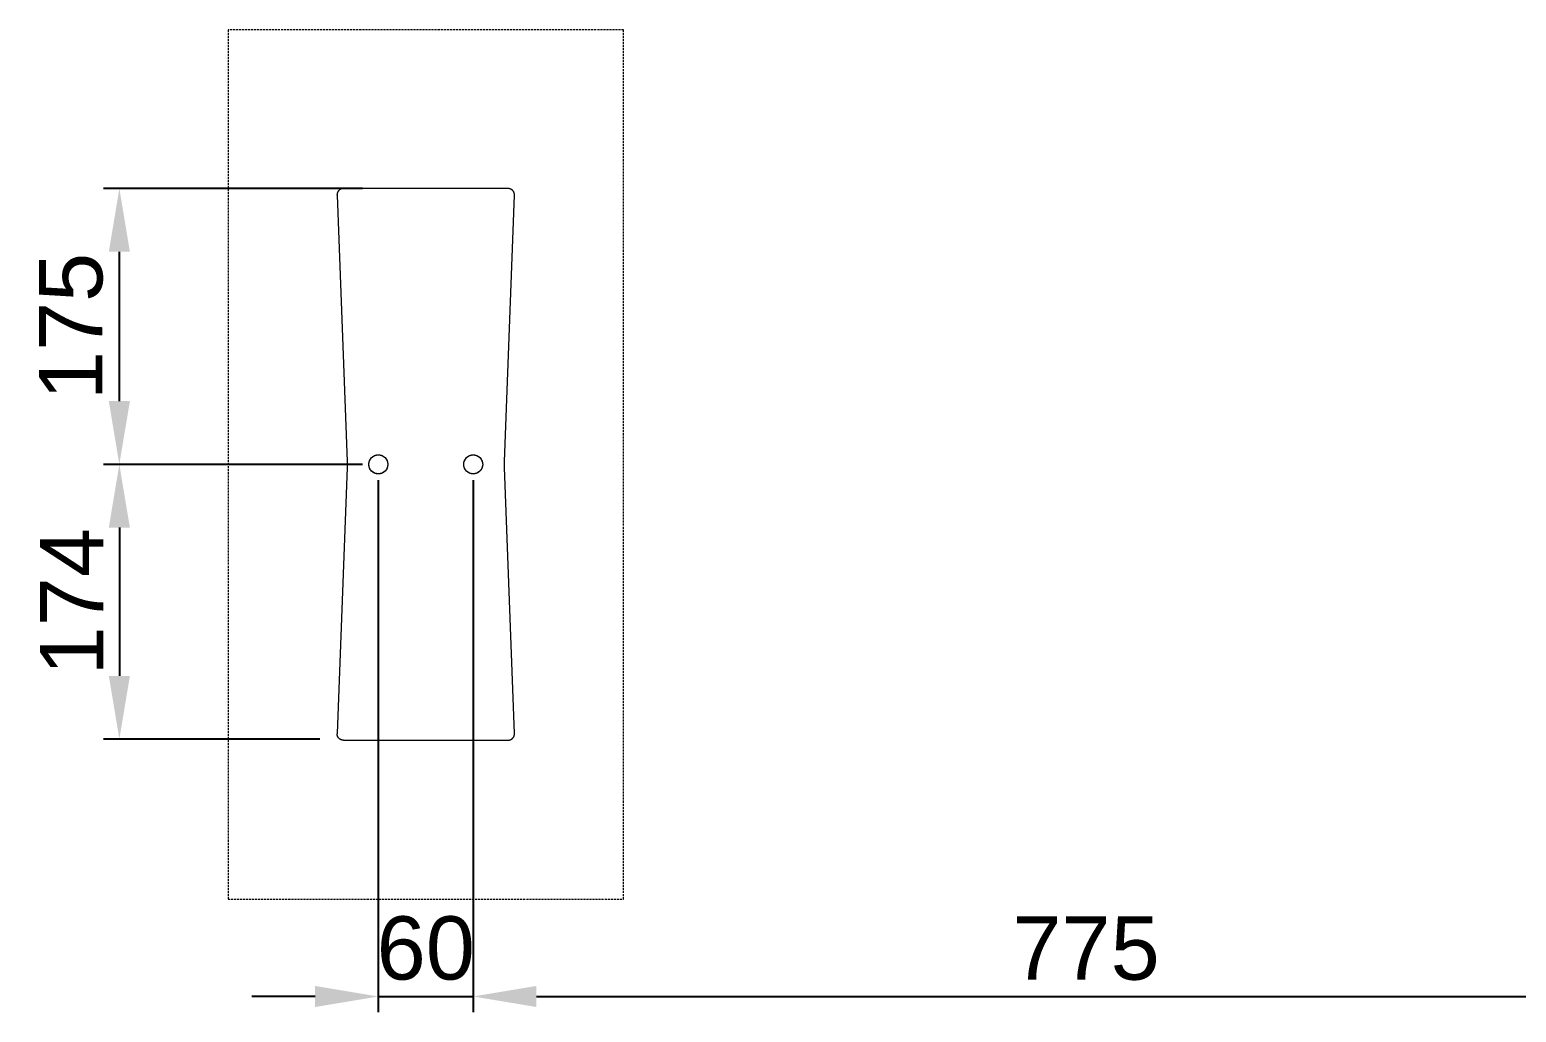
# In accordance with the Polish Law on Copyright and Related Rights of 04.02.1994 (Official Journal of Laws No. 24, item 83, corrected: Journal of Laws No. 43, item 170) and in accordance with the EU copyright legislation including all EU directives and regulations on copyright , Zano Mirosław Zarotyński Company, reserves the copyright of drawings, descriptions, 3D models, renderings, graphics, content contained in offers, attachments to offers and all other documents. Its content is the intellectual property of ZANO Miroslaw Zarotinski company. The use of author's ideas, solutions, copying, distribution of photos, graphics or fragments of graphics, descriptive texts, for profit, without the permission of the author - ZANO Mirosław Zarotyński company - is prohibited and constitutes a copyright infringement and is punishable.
# Model space of a CAD drawing. Header units: millimetres. Extents: x -273 to 4197, y -77 to 2867.
# Drawn here: x -241 to 699, y -77 to 545 of the extents above; entities that cross this region are included whole.
import ezdxf

# ---------------------------------------------------------------- set-up
doc = ezdxf.new("R2010")
doc.units = ezdxf.units.MM
doc.linetypes.add('HIDDEN', pattern=[1.905, 1.27, -0.635])
for name, color, linetype, lineweight in [('ZANO_R', 7, 'Continuous', 0), ('ZANO_R_przerywana', 7, 'HIDDEN', 0), ('ZANO_W', 1, 'Continuous', 0)]:
    doc.layers.add(name, color=color, linetype=linetype, lineweight=lineweight)
doc.styles.add('Arial', font='arial.ttf')
doc.styles.get("Standard").update_dxf_attribs({"font": 'ARIALUNI.TTF'})
doc.dimstyles.new('pl i ang', dxfattribs={"dimtxt": 50, "dimasz": 50, "dimexe": 1.25, "dimexo": 0.625, "dimgap": 10, "dimtad": 1, "dimtoh": 1, "dimtxsty": 'Standard', "dimcen": 2.5, "dimclrd": 1, "dimclre": 1, "dimclrt": 1, "dimadec": 0, "dimazin": 0, "dimtfac": 1, "dimtmove": 0, "dimatfit": 3, "dimfxl": 1, "dimarcsym": 1})

# ---------------------------------------------------------------- blocks, each defined once
blk = doc.blocks.new('*D389')
at = {"layer": 'ZANO_W', "color": 1, "lineweight": -2}
for p, q in [((-20.69, 260.01), (-20.69, -76.65)), ((39.31, 260.01), (39.31, -76.65)), ((-60.69, -66.65), (-100.69, -66.65)), ((-20.69, -66.65), (39.31, -66.65)), ((79.31, -66.65), (119.31, -66.65))]:
    blk.add_line(p, q, dxfattribs=at)
at = {"layer": 'ZANO_W', "color": 1}
for points in [[(-60.69, -73.32), (-60.69, -59.99), (-20.69, -66.65)], [(79.31, -59.99), (79.31, -73.32), (39.31, -66.65)]]:
    blk.add_solid(points, dxfattribs=at)
at = {"layer": 'ZANO_W', "color": 1, "insert": (9.31, -36.23), "char_height": 40, "attachment_point": 5, "style": 'Arial'}
blk.add_mtext('60', dxfattribs=at)
blk = doc.blocks.new('*D390')
at = {"layer": 'ZANO_W', "color": 1, "lineweight": -2}
for p, q in [((39.31, 260.01), (39.31, -76.65)), ((814.31, 260.01), (814.31, -76.65)), ((79.31, -66.65), (774.31, -66.65))]:
    blk.add_line(p, q, dxfattribs=at)
at = {"layer": 'ZANO_W', "color": 1}
for points in [[(79.31, -59.99), (79.31, -73.32), (39.31, -66.65)], [(774.31, -73.32), (774.31, -59.99), (814.31, -66.65)]]:
    blk.add_solid(points, dxfattribs=at)
at = {"layer": 'ZANO_W', "color": 1, "insert": (426.81, -36.31), "char_height": 40, "attachment_point": 5, "style": 'Arial'}
blk.add_mtext('775', dxfattribs=at)
blk = doc.blocks.new('*D394')
at = {"layer": 'ZANO_W', "color": 1, "lineweight": -2}
for p, q in [((-30.69, 270.01), (-194.44, 270.01)), ((-184.44, 230.01), (-184.44, 136.21)), ((-57.61, 96.21), (-194.44, 96.21))]:
    blk.add_line(p, q, dxfattribs=at)
at = {"layer": 'ZANO_W', "color": 1}
for points in [[(-177.77, 230.01), (-191.1, 230.01), (-184.44, 270.01)], [(-191.1, 136.21), (-177.77, 136.21), (-184.44, 96.21)]]:
    blk.add_solid(points, dxfattribs=at)
at = {"layer": 'ZANO_W', "color": 1, "insert": (-214.52, 183.11), "char_height": 40, "attachment_point": 5, "rotation": 90, "style": 'Arial'}
blk.add_mtext('174', dxfattribs=at)
blk = doc.blocks.new('*D395')
at = {"layer": 'ZANO_W', "color": 1, "lineweight": -2}
for p, q in [((-30.69, 444.51), (-194.44, 444.51)), ((-184.44, 310.01), (-184.44, 404.51)), ((-30.69, 270.01), (-194.44, 270.01))]:
    blk.add_line(p, q, dxfattribs=at)
at = {"layer": 'ZANO_W', "color": 1}
for points in [[(-177.77, 404.51), (-191.1, 404.51), (-184.44, 444.51)], [(-191.1, 310.01), (-177.77, 310.01), (-184.44, 270.01)]]:
    blk.add_solid(points, dxfattribs=at)
at = {"layer": 'ZANO_W', "color": 1, "insert": (-214.86, 357.26), "char_height": 40, "attachment_point": 5, "rotation": 90, "style": 'Arial'}
blk.add_mtext('175', dxfattribs=at)

msp = doc.modelspace()

# ---------------------------------------------------------------- linework, layer by layer
at = {"layer": 'ZANO_R'}
for p, q in [((-46.56, 441.85), (-46.6, 441.72)), ((-46.51, 441.98), (-46.56, 441.85)), ((-46.46, 442.11), (-46.51, 441.98)), ((-46.4, 442.23), (-46.46, 442.11)), ((-46.34, 442.35), (-46.4, 442.23)), ((-46.27, 442.47), (-46.34, 442.35)), ((-46.21, 442.59), (-46.27, 442.47)), ((-46.13, 442.71), (-46.21, 442.59)), ((-46.06, 442.82), (-46.13, 442.71)), ((-45.97, 442.93), (-46.06, 442.82)), ((-45.89, 443.04), (-45.97, 442.93)), ((-45.8, 443.14), (-45.89, 443.04)), ((-45.71, 443.24), (-45.8, 443.14)), ((-45.62, 443.34), (-45.71, 443.24)), ((-45.52, 443.44), (-45.62, 443.34)), ((-45.42, 443.53), (-45.52, 443.44)), ((-45.31, 443.62), (-45.42, 443.53)), ((-45.2, 443.7), (-45.31, 443.62)), ((-45.09, 443.78), (-45.2, 443.7)), ((-44.98, 443.86), (-45.09, 443.78)), ((-44.87, 443.93), (-44.98, 443.86)), ((-44.75, 444), (-44.87, 443.93)), ((-44.63, 444.06), (-44.75, 444)), ((-44.51, 444.13), (-44.63, 444.06)), ((-44.38, 444.18), (-44.51, 444.13)), ((-44.25, 444.23), (-44.38, 444.18)), ((-44.13, 444.28), (-44.25, 444.23)), ((-44, 444.33), (-44.13, 444.28)), ((-43.87, 444.36), (-44, 444.33)), ((-43.73, 444.4), (-43.87, 444.36)), ((-43.6, 444.43), (-43.73, 444.4)), ((-43.47, 444.46), (-43.6, 444.43)), ((-43.33, 444.48), (-43.47, 444.46)), ((-43.2, 444.49), (-43.33, 444.48)), ((-43.06, 444.5), (-43.2, 444.49)), ((-42.92, 444.51), (-43.06, 444.5)), ((-42.79, 444.51), (-42.92, 444.51)), ((61.41, 444.51), (-42.79, 444.51)), ((61.54, 444.51), (61.41, 444.51)), ((61.68, 444.5), (61.54, 444.51)), ((61.82, 444.49), (61.68, 444.5)), ((61.95, 444.48), (61.82, 444.49)), ((62.09, 444.45), (61.95, 444.48)), ((62.22, 444.43), (62.09, 444.45)), ((62.36, 444.4), (62.22, 444.43)), ((62.49, 444.36), (62.36, 444.4)), ((62.62, 444.32), (62.49, 444.36)), ((62.75, 444.28), (62.62, 444.32)), ((62.88, 444.23), (62.75, 444.28)), ((63, 444.18), (62.88, 444.23)), ((63.13, 444.12), (63, 444.18)), ((63.25, 444.06), (63.13, 444.12)), ((63.37, 444), (63.25, 444.06)), ((63.49, 443.93), (63.37, 444)), ((63.6, 443.86), (63.49, 443.93)), ((63.72, 443.78), (63.6, 443.86)), ((63.83, 443.7), (63.72, 443.78)), ((63.93, 443.61), (63.83, 443.7)), ((64.04, 443.52), (63.93, 443.61)), ((64.14, 443.43), (64.04, 443.52)), ((64.24, 443.34), (64.14, 443.43)), ((64.33, 443.24), (64.24, 443.34)), ((64.43, 443.14), (64.33, 443.24)), ((64.51, 443.03), (64.43, 443.14)), ((64.6, 442.92), (64.51, 443.03)), ((64.68, 442.81), (64.6, 442.92)), ((64.76, 442.7), (64.68, 442.81)), ((64.83, 442.58), (64.76, 442.7)), ((64.9, 442.47), (64.83, 442.58)), ((64.96, 442.35), (64.9, 442.47)), ((65.02, 442.22), (64.96, 442.35)), ((65.08, 442.1), (65.02, 442.22)), ((65.13, 441.97), (65.08, 442.1)), ((65.18, 441.84), (65.13, 441.97)), ((65.22, 441.71), (65.18, 441.84)), ((-46.78, 440.79), (-46.79, 440.65)), ((-46.79, 440.65), (-46.79, 440.51)), ((-46.79, 440.44), (-46.79, 440.51)), ((-46.78, 440.36), (-46.79, 440.44)), ((-46.77, 440.92), (-46.78, 440.79)), ((-46.78, 440.36), (-40.45, 271.89)), ((-46.75, 441.06), (-46.77, 440.92)), ((-46.73, 441.19), (-46.75, 441.06)), ((-46.7, 441.33), (-46.73, 441.19)), ((-46.67, 441.46), (-46.7, 441.33)), ((-46.64, 441.59), (-46.67, 441.46)), ((-46.6, 441.72), (-46.64, 441.59)), ((59.07, 271.89), (65.4, 440.36)), ((65.26, 441.58), (65.22, 441.71)), ((65.3, 441.45), (65.26, 441.58)), ((65.32, 441.32), (65.3, 441.45)), ((65.35, 441.18), (65.32, 441.32)), ((65.37, 441.05), (65.35, 441.18)), ((65.39, 440.91), (65.37, 441.05)), ((65.4, 440.77), (65.39, 440.91)), ((65.4, 440.64), (65.4, 440.77)), ((65.41, 440.5), (65.4, 440.64)), ((65.4, 440.36), (65.41, 440.5)), ((-26.18, 272.43), (-26.1, 272.62)), ((-26.1, 272.62), (-26, 272.8)), ((-26, 272.8), (-25.9, 272.98)), ((-25.9, 272.98), (-25.8, 273.16)), ((-25.8, 273.16), (-25.69, 273.34)), ((-25.69, 273.34), (-25.57, 273.51)), ((-25.57, 273.51), (-25.45, 273.67)), ((-25.45, 273.67), (-25.32, 273.83)), ((-25.32, 273.83), (-25.18, 273.99)), ((-25.18, 273.99), (-25.04, 274.14)), ((-25.04, 274.14), (-24.9, 274.29)), ((-24.9, 274.29), (-24.75, 274.43)), ((-24.75, 274.43), (-24.59, 274.57)), ((-24.59, 274.57), (-24.43, 274.7)), ((-24.43, 274.7), (-24.27, 274.83)), ((-24.27, 274.83), (-24.1, 274.95)), ((-24.1, 274.95), (-23.93, 275.07)), ((-23.93, 275.07), (-23.75, 275.17)), ((-23.75, 275.17), (-23.57, 275.28)), ((-23.57, 275.28), (-23.39, 275.37)), ((-23.39, 275.37), (-23.2, 275.46)), ((-23.2, 275.46), (-23.01, 275.55)), ((-23.01, 275.55), (-22.82, 275.62)), ((-22.82, 275.62), (-22.62, 275.69)), ((-22.62, 275.69), (-22.43, 275.76)), ((-22.43, 275.76), (-22.23, 275.81)), ((-22.23, 275.81), (-22.03, 275.86)), ((-22.03, 275.86), (-21.82, 275.91)), ((-21.82, 275.91), (-21.62, 275.94)), ((-21.62, 275.94), (-21.41, 275.97)), ((-21.41, 275.97), (-21.21, 275.99)), ((-21.21, 275.99), (-21, 276.01)), ((-21, 276.01), (-20.79, 276.01)), ((-20.79, 276.01), (-20.59, 276.01)), ((-20.59, 276.01), (-20.38, 276.01)), ((-20.38, 276.01), (-20.17, 275.99)), ((-20.17, 275.99), (-19.97, 275.97)), ((-19.97, 275.97), (-19.76, 275.94)), ((-19.76, 275.94), (-19.56, 275.91)), ((-19.56, 275.91), (-19.36, 275.86)), ((-19.36, 275.86), (-19.15, 275.81)), ((-19.15, 275.81), (-18.96, 275.76)), ((-18.96, 275.76), (-18.76, 275.69)), ((-18.76, 275.69), (-18.56, 275.62)), ((-18.56, 275.62), (-18.37, 275.55)), ((-18.37, 275.55), (-18.18, 275.46)), ((-18.18, 275.46), (-17.99, 275.37)), ((-17.99, 275.37), (-17.81, 275.28)), ((-17.81, 275.28), (-17.63, 275.17)), ((-17.63, 275.17), (-17.45, 275.07)), ((-17.45, 275.07), (-17.28, 274.95)), ((-17.28, 274.95), (-17.11, 274.83)), ((-17.11, 274.83), (-16.95, 274.7)), ((-16.95, 274.7), (-16.79, 274.57)), ((-16.79, 274.57), (-16.64, 274.43)), ((-16.64, 274.43), (-16.48, 274.29)), ((-16.48, 274.29), (-16.34, 274.14)), ((-16.34, 274.14), (-16.2, 273.99)), ((-16.2, 273.99), (-16.06, 273.83)), ((-16.06, 273.83), (-15.94, 273.67)), ((-15.94, 273.67), (-15.81, 273.51)), ((-15.81, 273.51), (-15.69, 273.34)), ((-15.69, 273.34), (-15.58, 273.16)), ((-15.58, 273.16), (-15.48, 272.98)), ((-15.48, 272.98), (-15.38, 272.8)), ((-15.38, 272.8), (-15.28, 272.62)), ((-15.28, 272.62), (-15.2, 272.43)), ((33.82, 272.43), (33.9, 272.62)), ((33.9, 272.62), (34, 272.8)), ((34, 272.8), (34.1, 272.98)), ((34.1, 272.98), (34.2, 273.16)), ((34.2, 273.16), (34.31, 273.34)), ((34.31, 273.34), (34.43, 273.51)), ((34.43, 273.51), (34.55, 273.67)), ((34.55, 273.67), (34.68, 273.83)), ((34.68, 273.83), (34.82, 273.99)), ((34.82, 273.99), (34.96, 274.14)), ((34.96, 274.14), (35.1, 274.29)), ((35.1, 274.29), (35.25, 274.43)), ((35.25, 274.43), (35.41, 274.57)), ((35.41, 274.57), (35.57, 274.7)), ((35.57, 274.7), (35.73, 274.83)), ((35.73, 274.83), (35.9, 274.95)), ((35.9, 274.95), (36.07, 275.07)), ((36.07, 275.07), (36.25, 275.17)), ((36.25, 275.17), (36.43, 275.28)), ((36.43, 275.28), (36.61, 275.37)), ((36.61, 275.37), (36.8, 275.46)), ((36.8, 275.46), (36.99, 275.55)), ((36.99, 275.55), (37.18, 275.62)), ((37.18, 275.62), (37.38, 275.69)), ((37.38, 275.69), (37.57, 275.76)), ((37.57, 275.76), (37.77, 275.81)), ((37.77, 275.81), (37.97, 275.86)), ((37.97, 275.86), (38.18, 275.91)), ((38.18, 275.91), (38.38, 275.94)), ((38.38, 275.94), (38.59, 275.97)), ((38.59, 275.97), (38.79, 275.99)), ((38.79, 275.99), (39, 276.01)), ((39, 276.01), (39.21, 276.01)), ((39.21, 276.01), (39.41, 276.01)), ((39.41, 276.01), (39.62, 276.01)), ((39.62, 276.01), (39.83, 275.99)), ((39.83, 275.99), (40.03, 275.97)), ((40.03, 275.97), (40.24, 275.94)), ((40.24, 275.94), (40.44, 275.91)), ((40.44, 275.91), (40.64, 275.86)), ((40.64, 275.86), (40.85, 275.81)), ((40.85, 275.81), (41.04, 275.76)), ((41.04, 275.76), (41.24, 275.69)), ((41.24, 275.69), (41.44, 275.62)), ((41.44, 275.62), (41.63, 275.55)), ((41.63, 275.55), (41.82, 275.46)), ((41.82, 275.46), (42.01, 275.37)), ((42.01, 275.37), (42.19, 275.28)), ((42.19, 275.28), (42.37, 275.17)), ((42.37, 275.17), (42.55, 275.07)), ((42.55, 275.07), (42.72, 274.95)), ((42.72, 274.95), (42.89, 274.83)), ((42.89, 274.83), (43.05, 274.7)), ((43.05, 274.7), (43.21, 274.57)), ((43.21, 274.57), (43.36, 274.43)), ((43.36, 274.43), (43.52, 274.29)), ((43.52, 274.29), (43.66, 274.14)), ((43.66, 274.14), (43.8, 273.99)), ((43.8, 273.99), (43.94, 273.83)), ((43.94, 273.83), (44.06, 273.67)), ((44.06, 273.67), (44.19, 273.51)), ((44.19, 273.51), (44.31, 273.34)), ((44.31, 273.34), (44.42, 273.16)), ((44.42, 273.16), (44.52, 272.98)), ((44.52, 272.98), (44.62, 272.8)), ((44.62, 272.8), (44.72, 272.62)), ((44.72, 272.62), (44.8, 272.43)), ((-40.45, 268.13), (-46.78, 99.66)), ((-40.45, 271.89), (-40.42, 270.95)), ((-40.42, 269.07), (-40.45, 268.13)), ((-40.42, 270.95), (-40.41, 270.01)), ((-40.41, 270.01), (-40.42, 269.07)), ((-26.69, 270.22), (-26.68, 270.43)), ((-26.69, 270.01), (-26.69, 270.22)), ((-26.69, 269.81), (-26.69, 270.01)), ((-26.68, 269.6), (-26.69, 269.81)), ((-26.68, 270.43), (-26.66, 270.63)), ((-26.66, 269.39), (-26.68, 269.6)), ((-26.66, 270.63), (-26.63, 270.84)), ((-26.63, 269.19), (-26.66, 269.39)), ((-26.63, 270.84), (-26.6, 271.04)), ((-26.6, 268.98), (-26.63, 269.19)), ((-26.6, 271.04), (-26.56, 271.25)), ((-26.56, 268.78), (-26.6, 268.98)), ((-26.56, 271.25), (-26.52, 271.45)), ((-26.52, 268.58), (-26.56, 268.78)), ((-26.52, 271.45), (-26.46, 271.65)), ((-26.46, 268.38), (-26.52, 268.58)), ((-26.46, 271.65), (-26.4, 271.85)), ((-26.4, 268.18), (-26.46, 268.38)), ((-26.4, 271.85), (-26.34, 272.04)), ((-26.34, 267.98), (-26.4, 268.18)), ((-26.34, 272.04), (-26.26, 272.24)), ((-26.26, 267.79), (-26.34, 267.98)), ((-26.26, 272.24), (-26.18, 272.43)), ((-26.18, 267.6), (-26.26, 267.79)), ((-26.1, 267.41), (-26.18, 267.6)), ((-26, 267.22), (-26.1, 267.41)), ((-25.9, 267.04), (-26, 267.22)), ((-25.8, 266.86), (-25.9, 267.04)), ((-25.69, 266.69), (-25.8, 266.86)), ((-25.57, 266.52), (-25.69, 266.69)), ((-25.45, 266.35), (-25.57, 266.52)), ((-25.32, 266.19), (-25.45, 266.35)), ((-25.18, 266.03), (-25.32, 266.19)), ((-25.04, 265.88), (-25.18, 266.03)), ((-24.9, 265.73), (-25.04, 265.88)), ((-24.75, 265.59), (-24.9, 265.73)), ((-24.59, 265.45), (-24.75, 265.59)), ((-24.43, 265.32), (-24.59, 265.45)), ((-24.27, 265.2), (-24.43, 265.32)), ((-24.1, 265.08), (-24.27, 265.2)), ((-23.93, 264.96), (-24.1, 265.08)), ((-23.75, 264.85), (-23.93, 264.96)), ((-23.57, 264.75), (-23.75, 264.85)), ((-23.39, 264.65), (-23.57, 264.75)), ((-23.2, 264.56), (-23.39, 264.65)), ((-23.01, 264.48), (-23.2, 264.56)), ((-22.82, 264.4), (-23.01, 264.48)), ((-22.62, 264.33), (-22.82, 264.4)), ((-22.43, 264.27), (-22.62, 264.33)), ((-22.23, 264.21), (-22.43, 264.27)), ((-22.03, 264.16), (-22.23, 264.21)), ((-21.82, 264.12), (-22.03, 264.16)), ((-21.62, 264.09), (-21.82, 264.12)), ((-21.41, 264.06), (-21.62, 264.09)), ((-21.21, 264.04), (-21.41, 264.06)), ((-21, 264.02), (-21.21, 264.04)), ((-20.79, 264.01), (-21, 264.02)), ((-20.59, 264.01), (-20.79, 264.01)), ((-20.38, 264.02), (-20.59, 264.01)), ((-20.17, 264.04), (-20.38, 264.02)), ((-19.97, 264.06), (-20.17, 264.04)), ((-19.76, 264.09), (-19.97, 264.06)), ((-19.56, 264.12), (-19.76, 264.09)), ((-19.36, 264.16), (-19.56, 264.12)), ((-19.15, 264.21), (-19.36, 264.16)), ((-18.96, 264.27), (-19.15, 264.21)), ((-18.76, 264.33), (-18.96, 264.27)), ((-18.56, 264.4), (-18.76, 264.33)), ((-18.37, 264.48), (-18.56, 264.4)), ((-18.18, 264.56), (-18.37, 264.48)), ((-17.99, 264.65), (-18.18, 264.56)), ((-17.81, 264.75), (-17.99, 264.65)), ((-17.63, 264.85), (-17.81, 264.75)), ((-17.45, 264.96), (-17.63, 264.85)), ((-17.28, 265.08), (-17.45, 264.96)), ((-17.11, 265.2), (-17.28, 265.08)), ((-16.95, 265.32), (-17.11, 265.2)), ((-16.79, 265.45), (-16.95, 265.32)), ((-16.64, 265.59), (-16.79, 265.45)), ((-16.48, 265.73), (-16.64, 265.59)), ((-16.34, 265.88), (-16.48, 265.73)), ((-16.2, 266.03), (-16.34, 265.88)), ((-16.06, 266.19), (-16.2, 266.03)), ((-15.94, 266.35), (-16.06, 266.19)), ((-15.81, 266.52), (-15.94, 266.35)), ((-15.69, 266.69), (-15.81, 266.52)), ((-15.58, 266.86), (-15.69, 266.69)), ((-15.48, 267.04), (-15.58, 266.86)), ((-15.38, 267.22), (-15.48, 267.04)), ((-15.28, 267.41), (-15.38, 267.22)), ((-15.2, 267.6), (-15.28, 267.41)), ((-15.2, 272.43), (-15.12, 272.24)), ((-15.12, 267.79), (-15.2, 267.6)), ((-15.12, 272.24), (-15.04, 272.04)), ((-15.04, 267.98), (-15.12, 267.79)), ((-15.04, 272.04), (-14.98, 271.85)), ((-14.98, 268.18), (-15.04, 267.98)), ((-14.98, 271.85), (-14.92, 271.65)), ((-14.92, 268.38), (-14.98, 268.18)), ((-14.92, 271.65), (-14.87, 271.45)), ((-14.87, 268.58), (-14.92, 268.38)), ((-14.87, 271.45), (-14.82, 271.25)), ((-14.82, 268.78), (-14.87, 268.58)), ((-14.82, 271.25), (-14.78, 271.04)), ((-14.78, 268.98), (-14.82, 268.78)), ((-14.78, 271.04), (-14.75, 270.84)), ((-14.75, 269.19), (-14.78, 268.98)), ((-14.75, 270.84), (-14.72, 270.63)), ((-14.72, 269.39), (-14.75, 269.19)), ((-14.72, 270.63), (-14.7, 270.43)), ((-14.7, 269.6), (-14.72, 269.39)), ((-14.7, 270.43), (-14.69, 270.22)), ((-14.69, 269.81), (-14.7, 269.6)), ((-14.69, 270.22), (-14.69, 270.01)), ((-14.69, 270.01), (-14.69, 269.81)), ((33.31, 270.22), (33.32, 270.43)), ((33.31, 270.01), (33.31, 270.22)), ((33.31, 269.81), (33.31, 270.01)), ((33.32, 269.6), (33.31, 269.81)), ((33.32, 270.43), (33.34, 270.63)), ((33.34, 269.39), (33.32, 269.6)), ((33.34, 270.63), (33.37, 270.84)), ((33.37, 269.19), (33.34, 269.39)), ((33.37, 270.84), (33.4, 271.04)), ((33.4, 268.98), (33.37, 269.19)), ((33.4, 271.04), (33.44, 271.25)), ((33.44, 268.78), (33.4, 268.98)), ((33.44, 271.25), (33.48, 271.45)), ((33.48, 268.58), (33.44, 268.78)), ((33.48, 271.45), (33.54, 271.65)), ((33.54, 268.38), (33.48, 268.58)), ((33.54, 271.65), (33.6, 271.85)), ((33.6, 268.18), (33.54, 268.38)), ((33.6, 271.85), (33.66, 272.04)), ((33.66, 267.98), (33.6, 268.18)), ((33.66, 272.04), (33.74, 272.24)), ((33.74, 267.79), (33.66, 267.98)), ((33.74, 272.24), (33.82, 272.43)), ((33.82, 267.6), (33.74, 267.79)), ((33.9, 267.41), (33.82, 267.6)), ((34, 267.22), (33.9, 267.41)), ((34.1, 267.04), (34, 267.22)), ((34.2, 266.86), (34.1, 267.04)), ((34.31, 266.69), (34.2, 266.86)), ((34.43, 266.52), (34.31, 266.69)), ((34.55, 266.35), (34.43, 266.52)), ((34.68, 266.19), (34.55, 266.35)), ((34.82, 266.03), (34.68, 266.19)), ((34.96, 265.88), (34.82, 266.03)), ((35.1, 265.73), (34.96, 265.88)), ((35.25, 265.59), (35.1, 265.73)), ((35.41, 265.45), (35.25, 265.59)), ((35.57, 265.32), (35.41, 265.45)), ((35.73, 265.2), (35.57, 265.32)), ((35.9, 265.08), (35.73, 265.2)), ((36.07, 264.96), (35.9, 265.08)), ((36.25, 264.85), (36.07, 264.96)), ((36.43, 264.75), (36.25, 264.85)), ((36.61, 264.65), (36.43, 264.75)), ((36.8, 264.56), (36.61, 264.65)), ((36.99, 264.48), (36.8, 264.56)), ((37.18, 264.4), (36.99, 264.48)), ((37.38, 264.33), (37.18, 264.4)), ((37.57, 264.27), (37.38, 264.33)), ((37.77, 264.21), (37.57, 264.27)), ((37.97, 264.16), (37.77, 264.21)), ((38.18, 264.12), (37.97, 264.16)), ((38.38, 264.09), (38.18, 264.12)), ((38.59, 264.06), (38.38, 264.09)), ((38.79, 264.04), (38.59, 264.06)), ((39, 264.02), (38.79, 264.04)), ((39.21, 264.01), (39, 264.02)), ((39.41, 264.01), (39.21, 264.01)), ((39.62, 264.02), (39.41, 264.01)), ((39.83, 264.04), (39.62, 264.02)), ((40.03, 264.06), (39.83, 264.04)), ((40.24, 264.09), (40.03, 264.06)), ((40.44, 264.12), (40.24, 264.09)), ((40.64, 264.16), (40.44, 264.12)), ((40.85, 264.21), (40.64, 264.16)), ((41.04, 264.27), (40.85, 264.21)), ((41.24, 264.33), (41.04, 264.27)), ((41.44, 264.4), (41.24, 264.33)), ((41.63, 264.48), (41.44, 264.4)), ((41.82, 264.56), (41.63, 264.48)), ((42.01, 264.65), (41.82, 264.56)), ((42.19, 264.75), (42.01, 264.65)), ((42.37, 264.85), (42.19, 264.75)), ((42.55, 264.96), (42.37, 264.85)), ((42.72, 265.08), (42.55, 264.96)), ((42.89, 265.2), (42.72, 265.08)), ((43.05, 265.32), (42.89, 265.2)), ((43.21, 265.45), (43.05, 265.32)), ((43.36, 265.59), (43.21, 265.45)), ((43.52, 265.73), (43.36, 265.59)), ((43.66, 265.88), (43.52, 265.73)), ((43.8, 266.03), (43.66, 265.88)), ((43.94, 266.19), (43.8, 266.03)), ((44.06, 266.35), (43.94, 266.19)), ((44.19, 266.52), (44.06, 266.35)), ((44.31, 266.69), (44.19, 266.52)), ((44.42, 266.86), (44.31, 266.69)), ((44.52, 267.04), (44.42, 266.86)), ((44.62, 267.22), (44.52, 267.04)), ((44.72, 267.41), (44.62, 267.22)), ((44.8, 267.6), (44.72, 267.41)), ((44.8, 272.43), (44.88, 272.24)), ((44.88, 267.79), (44.8, 267.6)), ((44.88, 272.24), (44.96, 272.04)), ((44.96, 267.98), (44.88, 267.79)), ((44.96, 272.04), (45.02, 271.85)), ((45.02, 268.18), (44.96, 267.98)), ((45.02, 271.85), (45.08, 271.65)), ((45.08, 268.38), (45.02, 268.18)), ((45.08, 271.65), (45.13, 271.45)), ((45.13, 268.58), (45.08, 268.38)), ((45.13, 271.45), (45.18, 271.25)), ((45.18, 268.78), (45.13, 268.58)), ((45.18, 271.25), (45.22, 271.04)), ((45.22, 268.98), (45.18, 268.78)), ((45.22, 271.04), (45.25, 270.84)), ((45.25, 269.19), (45.22, 268.98)), ((45.25, 270.84), (45.28, 270.63)), ((45.28, 269.39), (45.25, 269.19)), ((45.28, 270.63), (45.3, 270.43)), ((45.3, 269.6), (45.28, 269.39)), ((45.3, 270.43), (45.31, 270.22)), ((45.31, 269.81), (45.3, 269.6)), ((45.31, 270.22), (45.31, 270.01)), ((45.31, 270.01), (45.31, 269.81)), ((59.04, 270.64), (59.07, 271.89)), ((59.04, 269.39), (59.04, 270.64)), ((59.07, 268.13), (59.04, 269.39)), ((65.4, 99.66), (59.07, 268.13)), ((-46.78, 99.66), (-46.79, 99.59)), ((-46.79, 99.59), (-46.79, 99.51)), ((-46.79, 99.38), (-46.79, 99.51)), ((-46.78, 99.24), (-46.79, 99.38)), ((-46.77, 99.1), (-46.78, 99.24)), ((-46.75, 98.97), (-46.77, 99.1)), ((-46.73, 98.83), (-46.75, 98.97)), ((-46.7, 98.7), (-46.73, 98.83)), ((-46.67, 98.57), (-46.7, 98.7)), ((-46.64, 98.43), (-46.67, 98.57)), ((-46.6, 98.3), (-46.64, 98.43)), ((-46.56, 98.17), (-46.6, 98.3)), ((-46.51, 98.05), (-46.56, 98.17)), ((-46.46, 97.92), (-46.51, 98.05)), ((-46.4, 97.8), (-46.46, 97.92)), ((-46.34, 97.67), (-46.4, 97.8)), ((-46.27, 97.55), (-46.34, 97.67)), ((-46.21, 97.43), (-46.27, 97.55)), ((-46.13, 97.32), (-46.21, 97.43)), ((-46.06, 97.21), (-46.13, 97.32)), ((-45.97, 97.1), (-46.06, 97.21)), ((-45.89, 96.99), (-45.97, 97.1)), ((-45.8, 96.88), (-45.89, 96.99)), ((-45.71, 96.78), (-45.8, 96.88)), ((-45.62, 96.68), (-45.71, 96.78)), ((-45.52, 96.59), (-45.62, 96.68)), ((-45.42, 96.5), (-45.52, 96.59)), ((-45.31, 96.41), (-45.42, 96.5)), ((-45.2, 96.33), (-45.31, 96.41)), ((-45.09, 96.25), (-45.2, 96.33)), ((-44.98, 96.17), (-45.09, 96.25)), ((-44.87, 96.1), (-44.98, 96.17)), ((-44.75, 96.03), (-44.87, 96.1)), ((-44.63, 95.96), (-44.75, 96.03)), ((-44.51, 95.9), (-44.63, 95.96)), ((-44.38, 95.84), (-44.51, 95.9)), ((-44.25, 95.79), (-44.38, 95.84)), ((-44.13, 95.74), (-44.25, 95.79)), ((-44, 95.7), (-44.13, 95.74)), ((-43.87, 95.66), (-44, 95.7)), ((-43.73, 95.63), (-43.87, 95.66)), ((-43.6, 95.6), (-43.73, 95.63)), ((-43.47, 95.57), (-43.6, 95.6)), ((-43.33, 95.55), (-43.47, 95.57)), ((-43.2, 95.53), (-43.33, 95.55)), ((-43.06, 95.52), (-43.2, 95.53)), ((-42.92, 95.52), (-43.06, 95.52)), ((-42.79, 95.51), (-42.92, 95.52)), ((-42.79, 95.51), (61.41, 95.51)), ((61.41, 95.51), (61.54, 95.52)), ((61.54, 95.52), (61.68, 95.52)), ((61.68, 95.52), (61.82, 95.53)), ((61.82, 95.53), (61.95, 95.55)), ((61.95, 95.55), (62.09, 95.57)), ((62.09, 95.57), (62.22, 95.6)), ((62.22, 95.6), (62.36, 95.63)), ((62.36, 95.63), (62.49, 95.66)), ((62.49, 95.66), (62.62, 95.7)), ((62.62, 95.7), (62.75, 95.75)), ((62.75, 95.75), (62.88, 95.79)), ((62.88, 95.79), (63, 95.85)), ((63, 95.85), (63.13, 95.9)), ((63.13, 95.9), (63.25, 95.96)), ((63.25, 95.96), (63.37, 96.03)), ((63.37, 96.03), (63.49, 96.1)), ((63.49, 96.1), (63.6, 96.17)), ((63.6, 96.17), (63.72, 96.25)), ((63.72, 96.25), (63.83, 96.33)), ((63.83, 96.33), (63.93, 96.41)), ((63.93, 96.41), (64.04, 96.5)), ((64.04, 96.5), (64.14, 96.59)), ((64.14, 96.59), (64.24, 96.69)), ((64.24, 96.69), (64.33, 96.79)), ((64.33, 96.79), (64.43, 96.89)), ((64.43, 96.89), (64.51, 96.99)), ((64.51, 96.99), (64.6, 97.1)), ((64.6, 97.1), (64.68, 97.21)), ((64.68, 97.21), (64.76, 97.33)), ((64.76, 97.33), (64.83, 97.44)), ((64.83, 97.44), (64.9, 97.56)), ((64.9, 97.56), (64.96, 97.68)), ((64.96, 97.68), (65.02, 97.8)), ((65.02, 97.8), (65.08, 97.93)), ((65.08, 97.93), (65.13, 98.06)), ((65.13, 98.06), (65.18, 98.18)), ((65.18, 98.18), (65.22, 98.31)), ((65.22, 98.31), (65.26, 98.44)), ((65.26, 98.44), (65.3, 98.58)), ((65.3, 98.58), (65.32, 98.71)), ((65.32, 98.71), (65.35, 98.85)), ((65.35, 98.85), (65.37, 98.98)), ((65.37, 98.98), (65.39, 99.12)), ((65.39, 99.12), (65.4, 99.25)), ((65.41, 99.53), (65.4, 99.66)), ((65.4, 99.39), (65.41, 99.53)), ((65.4, 99.25), (65.4, 99.39))]:
    msp.add_line(p, q, dxfattribs=at)
for centre in [(-20.69, 270.01), (39.31, 270.01)]:
    msp.add_circle(centre, 6, dxfattribs=at)
at = {"layer": 'ZANO_R_przerywana'}
for p, q in [((134.31, 545.01), (-115.69, 545.01)), ((-115.69, 545.01), (-115.69, -4.99)), ((134.31, -4.99), (134.31, 545.01)), ((-115.69, -4.99), (134.31, -4.99))]:
    msp.add_line(p, q, dxfattribs=at)

# ---------------------------------------------------------------- dimensions: what is measured, and where the dimension line sits
at = {"layer": 'ZANO_W'}
for base, p1, p2, picture, middle in [((-184.43558, 444.51317), (-20.69013, 270.01316), (-20.69013, 444.51317), '*D395', (-214.85849, 357.26317)), ((-184.44, 96.21), (-20.69, 270.01), (-47.61, 96.21), '*D394', (-214.52, 183.11))]:
    dim = msp.add_linear_dim(base=base, p1=p1, p2=p2, angle=90, dimstyle='pl i ang', override={"dimtxt": 40, "dimasz": 40, "dimexe": 10, "dimexo": 10, "dimtoh": 0, "dimdec": 0, "dimtxsty": 'Arial', "dimtdec": 0, "dimtmove": 1}, dxfattribs=at)
    dim.commit()
    dim.dimension.update_dxf_attribs({"geometry": picture, "text_midpoint": middle})
dim = msp.add_linear_dim(base=(39.31, -66.65), p1=(-20.69, 270.01), p2=(39.31, 270.01), dimstyle='pl i ang', override={"dimtxt": 40, "dimasz": 40, "dimexe": 10, "dimexo": 10, "dimtoh": 0, "dimdec": 0, "dimtxsty": 'Arial', "dimtdec": 0, "dimtmove": 1}, dxfattribs=at)
dim.commit()
dim.dimension.update_dxf_attribs({"geometry": '*D389', "text_midpoint": (9.31, -66.65), "dimtype": 160})
dim = msp.add_linear_dim(base=(814.31, -66.65), p1=(39.31, 270.01), p2=(814.31, 270.01), dimstyle='pl i ang', override={"dimtxt": 40, "dimasz": 40, "dimexe": 10, "dimexo": 10, "dimtoh": 0, "dimdec": 0, "dimtxsty": 'Arial', "dimtdec": 0, "dimtmove": 1}, dxfattribs=at)
dim.commit()
dim.dimension.update_dxf_attribs({"geometry": '*D390', "text_midpoint": (426.81, -36.31)})

doc.saveas('drawing.dxf')
